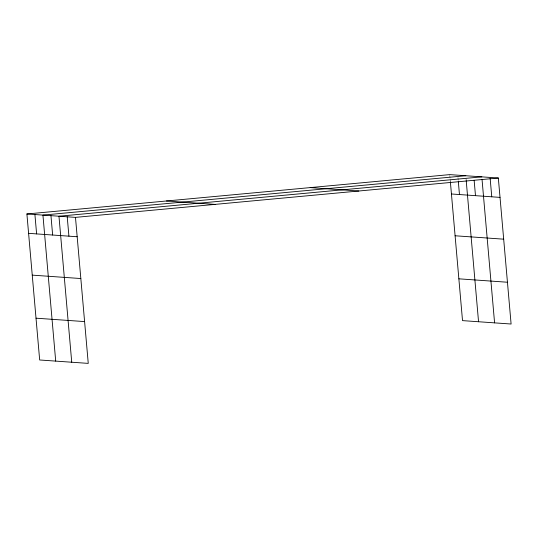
<?xml version="1.0" encoding="UTF-8"?>
<svg xmlns="http://www.w3.org/2000/svg" width="538" height="538" viewBox="0 0 538 538"><rect width="100%" height="100%" fill="white"/><g stroke="black" fill="none" stroke-linecap="round" stroke-linejoin="round"><path stroke-width="0.4" stroke-dasharray="2.69 2.02" d="M465.989 178.159L466.204 180.58M457.972 177.601L458.255 180.829M449.815 175.422L450.098 178.65M450.171 179.457L450.38 181.878"/><path stroke-width="0.81" d="M26.9 213.976L75.481 217.379L88.252 363.385L39.671 359.983L26.9 213.976L449.748 174.615L498.329 178.017L511.1 324.024L462.519 320.621L450.38 181.878M465.78 175.738L42.932 215.099L55.703 361.106M481.813 176.861L58.965 216.222L71.736 362.229M75.481 217.379L498.329 178.017M451.443 193.983L500.017 197.385M310.204 187.607L358.785 191.01M166.437 200.99L215.018 204.393M455.094 235.772L503.676 239.175M28.595 233.344L77.176 236.747M458.867 278.825L507.442 282.235M32.253 275.133L80.828 278.536M36.019 318.187L84.6 321.589M490.138 178.246L491.759 196.807M482.021 179.282L494.583 322.867M474.146 180.338L475.484 195.664M466.204 180.58L478.551 321.744M458.329 181.636L459.459 194.541M67.223 216.801L68.918 236.169M50.949 215.664L52.643 235.025M34.916 214.541L36.611 233.902"/></g></svg>
